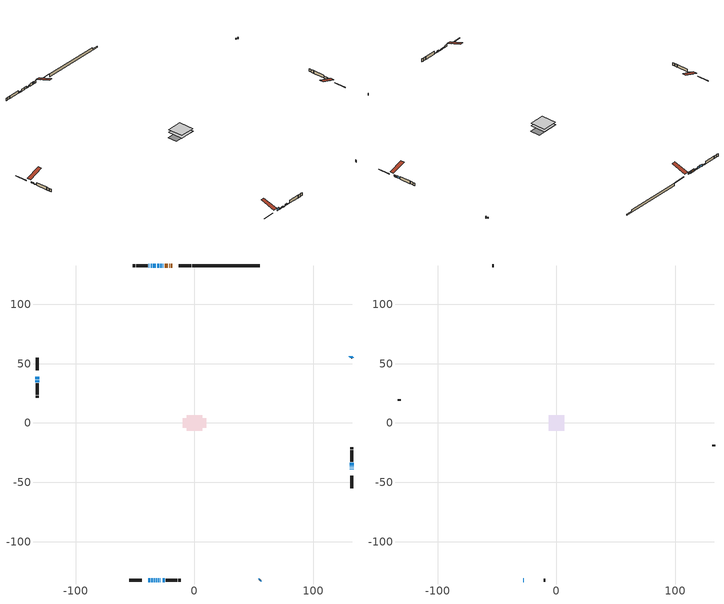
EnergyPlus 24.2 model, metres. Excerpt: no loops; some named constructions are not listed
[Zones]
conditioned space
 floor adiabatic (AdiabaticFloorConstruction): -6.64,-6.64 -6.64,6.64 6.64,6.64 6.64,-6.64 z0.92
 floor foundation (Slab1 construction): -10.02,-4.17 -10.02,4.17 10.02,4.17 10.02,-4.17 z-1.52
 wall outside (RimJoist1 construction): -2.73,132.67 -13.37,132.67 / -54.95,-132.67 -44.31,-132.67 / -132.67,54.95 -132.67,44.31 / 132.67,-54.95 132.67,-44.31 z0.92:1.22
 wall outside (AdiabaticWallConstruction 1): -18.63,132.67 -19.96,132.67 / -20.89,132.67 -21.44,132.67 / -22.37,132.67 -25.24,132.67 z0.92:2.95
 wall outside (AdiabaticWallConstruction): -26.17,132.67 -26.63,132.67 / -29.37,-132.67 -28.91,-132.67 z0.92:2.14; -27.55,132.67 -28.78,132.67 / -34.14,-132.67 -33.63,-132.67 / -32.71,-132.67 -31.97,-132.67 / -132.67,39.05 -132.67,36.91 / -37.92,132.67 -38.61,132.67 z0.92:1.84; -29.7,132.67 -31.53,132.67 / -39.05,-132.67 -37.22,-132.67 z0.92:2.95; -36.29,-132.67 -35.07,-132.67 z0.92:1.74; -31.04,-132.67 -30.3,-132.67 z0.92:1.01; 54.95,-132.67 55.46,-132.16 / 132.67,54.95 132.42,55.21 / 132.67,-39.05 132.67,-38.33 / 132.67,-37.41 132.67,-37.05 / 132.67,-36.12 132.67,-33.58 z0.92:2.57; 131.76,55.86 131.51,56.12 z0.92:1.81; -26.6,-132.67 -24.97,-132.67 / -132.67,35.99 -132.67,34.36 z0.92:1.43; -32.46,132.67 -35,132.67 z0.92:2.62; -35.93,132.67 -37,132.67 z0.92:1.68
 wall outside (Wall1 construction): -39.54,132.67 -49.04,132.67 / -24.04,-132.67 -14.55,-132.67 / -132.67,33.43 -132.67,23.93 / 132.67,-32.65 132.67,-23.16 z0.92:3.36
 wall outside (Wall2 construction): -49.96,132.67 -51.87,132.67 / -13.62,-132.67 -11.71,-132.67 / -132.67,23 -132.67,21.1 / 132.67,-22.23 132.67,-20.32 z0.92:3.36
 wall foundation (FoundationWall1 construction): -1.8,132.67,-1.52 -1.8,132.67,0.92 49.28,132.67,0.92 49.28,132.67,-0.6 54.95,132.67,-0.6 54.95,132.67,-1.52
 window (WindowConstruction 17): -26.17,132.67 -26.63,132.67 z0.92:2.14
 window (WindowConstruction 6): -27.56,132.67 -28.78,132.67 z0.92:1.83
 window (WindowConstruction 7): -29.7,132.67 -31.53,132.67 z0.92:2.95
 window (WindowConstruction 8): -39.05,-132.67 -37.22,-132.67 z0.92:2.95
 window (WindowConstruction 9): -36.29,-132.67 -35.07,-132.67 z0.92:1.73
 window (WindowConstruction 10): -34.14,-132.67 -33.64,-132.67 z0.92:1.83
 window (WindowConstruction 11): -32.71,-132.67 -31.97,-132.67 z0.92:1.83
 window (WindowConstruction 12): -31.04,-132.67 -30.3,-132.67 z0.92:1.01
 window (WindowConstruction 13): -132.67,39.05 -132.67,36.91 z0.92:1.83
 window (WindowConstruction 18): -29.37,-132.67 -28.91,-132.67 z0.92:2.14
 window (WindowConstruction 14): 54.95,-132.67 55.46,-132.16 z0.92:2.57
 window (WindowConstruction 15): 132.67,54.95 132.42,55.21 z0.92:2.57
 window (WindowConstruction 16): 131.76,55.86 131.51,56.11 z0.92:1.81
 window (WindowConstruction 19): -26.6,-132.67 -24.97,-132.67 z0.92:1.43
 window (WindowConstruction 20): -132.67,35.99 -132.67,34.36 z0.92:1.43
 window (WindowConstruction): 132.67,-39.05 132.67,-38.34 z0.92:2.57
 window (WindowConstruction 1): 132.67,-37.41 132.67,-37.05 z0.92:2.57
 window (WindowConstruction 2): 132.67,-36.12 132.67,-33.58 z0.92:2.57
 window (WindowConstruction 3): -32.46,132.67 -35,132.67 z0.92:2.62
 window (WindowConstruction 4): -35.93,132.67 -37,132.67 z0.92:1.68
 window (WindowConstruction 5): -37.93,132.67 -38.61,132.67 z0.92:1.83
 door (Door): -18.63,132.67 -19.96,132.67 z0.92:2.95
 door (Door 1): -20.89,132.67 -21.44,132.67 z0.92:2.95
 door (Door 2): -22.37,132.67 -25.24,132.67 z0.92:2.95
 ceiling adiabatic (AdiabaticFloorConstruction): 6.64,-6.64 6.64,6.64 -6.64,6.64 -6.64,-6.64 z0.92
attic - vented
 floor to conditioned space (Floor1 construction Reversed): -6.64,-6.64 -6.64,6.64 6.64,6.64 6.64,-6.64 z3.36
 wall outside (AdiabaticWallConstruction): -27.99,-132.67 -27.52,-132.67 z0.92:2.14
 wall outside (Wall3 construction): -52.8,132.67 -54.02,132.67 / -10.78,-132.67 -9.56,-132.67 / -132.67,20.17 -132.67,18.94 / 132.67,-19.39 132.67,-18.17 z0.92:3.36
 window (WindowConstruction 21): -27.98,-132.67 -27.53,-132.67 z0.92:2.14
 roof outside (Roof1 construction): -17.7,132.67,3.36 -17.7,119.74,7.67 -14.3,119.74,7.67 -14.3,132.67,3.36; -39.98,-132.67,3.36 -39.98,-119.74,7.67 -43.38,-119.74,7.67 -43.38,-132.67,3.36; -132.67,39.98,3.36 -119.74,39.98,7.67 -119.74,43.38,7.67 -132.67,43.38,3.36; 132.67,-39.98,3.36 119.74,-39.98,7.67 119.74,-43.38,7.67 132.67,-43.38,3.36
[Material] Roughness=Rough; Thermal Absorptance=0.9
Name | Thickness {m} | Conductivity {W/m-K} | Density {kg/m3} | Specific Heat {J/kg-K} | Solar Absorptance | Visible Absorptance
ceiling loosefill ins | 0.0846667 | 0.0480833 | 16.02 | 1046.75 | 0.7 | 0.7
ceiling stud and cavity | 0.1397 | 0.0990476 | 65.682 | 1177.47 | 0.7 | 0.7
gypsum board | 0.0127 | 0.160291 | 801 | 837.4 | 0.6 | 0.6
[Construction]
Floor1 construction: ceiling loosefill ins, ceiling stud and cavity, gypsum board
[EnergyManagementSystem:ProgramCallingManager]
unit_heater_supply_fan_disaggregate_program_calling_manager: EndOfSystemTimestepBeforeHVACReporting; unit_heater_supply_fan_disaggregate_program
unmet_hours_program_calling_manager: EndOfZoneTimestepBeforeZoneReporting; unmet_hours_program
water_heater_EC_adj_ProgramManager: EndOfSystemTimestepBeforeHVACReporting; water_heater_EC_adj
[EnergyManagementSystem:OutputVariable] Type of Data in Variable=Summed
Name | EMS Variable | Update Frequency | EMS Program or Subroutine | Units
unit heater supply fan disaggregate htg primary | unit_heater_supply_fan_primary_htg | SystemTimestep | unit_heater_supply_fan_disaggregate_program | J
loads_htg_tot_peakload_outvar; loads_htg_tot_annual_outvar; Energy Management System Output Variable 1; Energy Management System Output Variable 45 | loads_htg_tot | ZoneTimestep | total_loads_program | J
loads_clg_tot_peakload_outvar; loads_clg_tot_annual_outvar; Energy Management System Output Variable 2; Energy Management System Output Variable 46 | loads_clg_tot | ZoneTimestep | total_loads_program | J
htg_unmet_hours_annual_outvar; Energy Management System Output Variable 3 | htg_unmet_hours | ZoneTimestep | unmet_hours_program | hr
clg_unmet_hours_annual_outvar; Energy Management System Output Variable 4 | clg_unmet_hours | ZoneTimestep | unmet_hours_program | hr
loads_htg_roofs_annual_outvar; Energy Management System Output Variable 5 | loads_htg_roofs | ZoneTimestep | component_loads_program | J
loads_htg_ceilings_annual_outvar; Energy Management System Output Variable 6 | loads_htg_ceilings | ZoneTimestep | component_loads_program | J
loads_htg_walls_annual_outvar; Energy Management System Output Variable 7 | loads_htg_walls | ZoneTimestep | component_loads_program | J
loads_htg_rim_joists_annual_outvar; Energy Management System Output Variable 8 | loads_htg_rim_joists | ZoneTimestep | component_loads_program | J
loads_htg_foundation_walls_annual_outvar; Energy Management System Output Variable 9 | loads_htg_foundation_walls | ZoneTimestep | component_loads_program | J
loads_htg_doors_annual_outvar; Energy Management System Output Variable 10 | loads_htg_doors | ZoneTimestep | component_loads_program | J
loads_htg_windows_conduction_annual_outvar; Energy Management System Output Variable 11 | loads_htg_windows_conduction | ZoneTimestep | component_loads_program | J
loads_htg_windows_solar_annual_outvar; Energy Management System Output Variable 12 | loads_htg_windows_solar | ZoneTimestep | component_loads_program | J
loads_htg_skylights_conduction_annual_outvar; Energy Management System Output Variable 13 | loads_htg_skylights_conduction | ZoneTimestep | component_loads_program | J
loads_htg_skylights_solar_annual_outvar; Energy Management System Output Variable 14 | loads_htg_skylights_solar | ZoneTimestep | component_loads_program | J
loads_htg_floors_annual_outvar; Energy Management System Output Variable 15 | loads_htg_floors | ZoneTimestep | component_loads_program | J
loads_htg_slabs_annual_outvar; Energy Management System Output Variable 16 | loads_htg_slabs | ZoneTimestep | component_loads_program | J
loads_htg_internal_mass_annual_outvar; Energy Management System Output Variable 17 | loads_htg_internal_mass | ZoneTimestep | component_loads_program | J
loads_htg_infil_annual_outvar; Energy Management System Output Variable 18 | loads_htg_infil | ZoneTimestep | component_loads_program | J
loads_htg_natvent_annual_outvar; Energy Management System Output Variable 19 | loads_htg_natvent | ZoneTimestep | component_loads_program | J
loads_htg_mechvent_annual_outvar; Energy Management System Output Variable 20 | loads_htg_mechvent | ZoneTimestep | component_loads_program | J
loads_htg_whf_annual_outvar; Energy Management System Output Variable 21 | loads_htg_whf | ZoneTimestep | component_loads_program | J
loads_htg_ducts_annual_outvar; Energy Management System Output Variable 22 | loads_htg_ducts | ZoneTimestep | component_loads_program | J
loads_htg_intgains_annual_outvar; Energy Management System Output Variable 23 | loads_htg_intgains | ZoneTimestep | component_loads_program | J
loads_htg_lighting_annual_outvar; Energy Management System Output Variable 24 | loads_htg_lighting | ZoneTimestep | component_loads_program | J
loads_clg_roofs_annual_outvar; Energy Management System Output Variable 25 | loads_clg_roofs | ZoneTimestep | component_loads_program | J
loads_clg_ceilings_annual_outvar; Energy Management System Output Variable 26 | loads_clg_ceilings | ZoneTimestep | component_loads_program | J
loads_clg_walls_annual_outvar; Energy Management System Output Variable 27 | loads_clg_walls | ZoneTimestep | component_loads_program | J
loads_clg_rim_joists_annual_outvar; Energy Management System Output Variable 28 | loads_clg_rim_joists | ZoneTimestep | component_loads_program | J
loads_clg_foundation_walls_annual_outvar; Energy Management System Output Variable 29 | loads_clg_foundation_walls | ZoneTimestep | component_loads_program | J
loads_clg_doors_annual_outvar; Energy Management System Output Variable 30 | loads_clg_doors | ZoneTimestep | component_loads_program | J
loads_clg_windows_conduction_annual_outvar; Energy Management System Output Variable 31 | loads_clg_windows_conduction | ZoneTimestep | component_loads_program | J
loads_clg_windows_solar_annual_outvar; Energy Management System Output Variable 32 | loads_clg_windows_solar | ZoneTimestep | component_loads_program | J
loads_clg_skylights_conduction_annual_outvar; Energy Management System Output Variable 33 | loads_clg_skylights_conduction | ZoneTimestep | component_loads_program | J
loads_clg_skylights_solar_annual_outvar; Energy Management System Output Variable 34 | loads_clg_skylights_solar | ZoneTimestep | component_loads_program | J
loads_clg_floors_annual_outvar; Energy Management System Output Variable 35 | loads_clg_floors | ZoneTimestep | component_loads_program | J
loads_clg_slabs_annual_outvar; Energy Management System Output Variable 36 | loads_clg_slabs | ZoneTimestep | component_loads_program | J
loads_clg_internal_mass_annual_outvar; Energy Management System Output Variable 37 | loads_clg_internal_mass | ZoneTimestep | component_loads_program | J
loads_clg_infil_annual_outvar; Energy Management System Output Variable 38 | loads_clg_infil | ZoneTimestep | component_loads_program | J
loads_clg_natvent_annual_outvar; Energy Management System Output Variable 39 | loads_clg_natvent | ZoneTimestep | component_loads_program | J
loads_clg_mechvent_annual_outvar; Energy Management System Output Variable 40 | loads_clg_mechvent | ZoneTimestep | component_loads_program | J
loads_clg_whf_annual_outvar; Energy Management System Output Variable 41 | loads_clg_whf | ZoneTimestep | component_loads_program | J
loads_clg_ducts_annual_outvar; Energy Management System Output Variable 42 | loads_clg_ducts | ZoneTimestep | component_loads_program | J
loads_clg_intgains_annual_outvar; Energy Management System Output Variable 43 | loads_clg_intgains | ZoneTimestep | component_loads_program | J
loads_clg_lighting_annual_outvar; Energy Management System Output Variable 44 | loads_clg_lighting | ZoneTimestep | component_loads_program | J
[Schedule:Day:Interval]
interior lighting schedule day: No, 01:00, 0.108182, 04:00, 0.0901515, 05:00, 0.0991667, 06:00, 0.162273, 07:00, 0.270455, 08:00, 0.342576, 10:00, 0.369621, 11:00, 0.351591, 12:00, 0.333561, 13:00, 0.324545, 14:00, 0.31553, 15:00, 0.333561, 16:00, 0.369621, 17:00, 0.450758, 18:00, 0.585985, 19:00, 0.775303, 20:00, 0.955606, 21:00, 0.991667, 22:00, 0.712197, 23:00, 0.360606, 24:00, 0.162273
interior lighting schedule day 1: No, 01:00, 0.100909, 04:00, 0.0840909, 05:00, 0.0925, 06:00, 0.151364, 07:00, 0.252273, 08:00, 0.319545, 10:00, 0.344773, 11:00, 0.327955, 12:00, 0.311136, 13:00, 0.302727, 14:00, 0.294318, 15:00, 0.311136, 16:00, 0.344773, 17:00, 0.420455, 18:00, 0.546591, 19:00, 0.723182, 20:00, 0.891364, 21:00, 0.925, 22:00, 0.664318, 23:00, 0.336364, 24:00, 0.151364
interior lighting schedule day 2: No, 01:00, 0.0927273, 04:00, 0.0772727, 05:00, 0.085, 06:00, 0.139091, 07:00, 0.231818, 08:00, 0.293636, 10:00, 0.316818, 11:00, 0.301364, 12:00, 0.285909, 13:00, 0.278182, 14:00, 0.270455, 15:00, 0.285909, 16:00, 0.316818, 17:00, 0.386364, 18:00, 0.502273, 19:00, 0.664545, 20:00, 0.819091, 21:00, 0.85, 22:00, 0.610455, 23:00, 0.309091, 24:00, 0.139091
interior lighting schedule day 3: No, 01:00, 0.0845455, 04:00, 0.0704545, 05:00, 0.0775, 06:00, 0.126818, 07:00, 0.211364, 08:00, 0.267727, 10:00, 0.288864, 11:00, 0.274773, 12:00, 0.260682, 13:00, 0.253636, 14:00, 0.246591, 15:00, 0.260682, 16:00, 0.288864, 17:00, 0.352273, 18:00, 0.457955, 19:00, 0.605909, 20:00, 0.746818, 21:00, 0.775, 22:00, 0.556591, 23:00, 0.281818, 24:00, 0.126818
interior lighting schedule day 4: No, 01:00, 0.0763636, 04:00, 0.0636364, 05:00, 0.07, 06:00, 0.114545, 07:00, 0.190909, 08:00, 0.241818, 10:00, 0.260909, 11:00, 0.248182, 12:00, 0.235455, 13:00, 0.229091, 14:00, 0.222727, 15:00, 0.235455, 16:00, 0.260909, 17:00, 0.318182, 18:00, 0.413636, 19:00, 0.547273, 20:00, 0.674545, 21:00, 0.7, 22:00, 0.502727, 23:00, 0.254545, 24:00, 0.114545
interior lighting schedule day 5: No, 01:00, 0.0727273, 04:00, 0.0606061, 05:00, 0.0666667, 06:00, 0.109091, 07:00, 0.181818, 08:00, 0.230303, 10:00, 0.248485, 11:00, 0.236364, 12:00, 0.224242, 13:00, 0.218182, 14:00, 0.212121, 15:00, 0.224242, 16:00, 0.248485, 17:00, 0.30303, 18:00, 0.393939, 19:00, 0.521212, 20:00, 0.642424, 21:00, 0.666667, 22:00, 0.478788, 23:00, 0.242424, 24:00, 0.109091
interior lighting schedule day 6: No, 01:00, 0.0745455, 04:00, 0.0621212, 05:00, 0.0683333, 06:00, 0.111818, 07:00, 0.186364, 08:00, 0.236061, 10:00, 0.254697, 11:00, 0.242273, 12:00, 0.229848, 13:00, 0.223636, 14:00, 0.217424, 15:00, 0.229848, 16:00, 0.254697, 17:00, 0.310606, 18:00, 0.403788, 19:00, 0.534242, 20:00, 0.658485, 21:00, 0.683333, 22:00, 0.490758, 23:00, 0.248485, 24:00, 0.111818
interior lighting schedule day 7: No, 01:00, 0.08, 04:00, 0.0666667, 05:00, 0.0733333, 06:00, 0.12, 07:00, 0.2, 08:00, 0.253333, 10:00, 0.273333, 11:00, 0.26, 12:00, 0.246667, 13:00, 0.24, 14:00, 0.233333, 15:00, 0.246667, 16:00, 0.273333, 17:00, 0.333333, 18:00, 0.433333, 19:00, 0.573333, 20:00, 0.706667, 21:00, 0.733333, 22:00, 0.526667, 23:00, 0.266667, 24:00, 0.12
interior lighting schedule day 8: No, 01:00, 0.0890909, 04:00, 0.0742424, 05:00, 0.0816667, 06:00, 0.133636, 07:00, 0.222727, 08:00, 0.282121, 10:00, 0.304394, 11:00, 0.289545, 12:00, 0.274697, 13:00, 0.267273, 14:00, 0.259848, 15:00, 0.274697, 16:00, 0.304394, 17:00, 0.371212, 18:00, 0.482576, 19:00, 0.638485, 20:00, 0.78697, 21:00, 0.816667, 22:00, 0.586515, 23:00, 0.29697, 24:00, 0.133636
interior lighting schedule day 9: No, 01:00, 0.0972727, 04:00, 0.0810606, 05:00, 0.0891667, 06:00, 0.145909, 07:00, 0.243182, 08:00, 0.30803, 10:00, 0.332348, 11:00, 0.316136, 12:00, 0.299924, 13:00, 0.291818, 14:00, 0.283712, 15:00, 0.299924, 16:00, 0.332348, 17:00, 0.405303, 18:00, 0.526894, 19:00, 0.697121, 20:00, 0.859242, 21:00, 0.891667, 22:00, 0.640379, 23:00, 0.324242, 24:00, 0.145909
interior lighting schedule day 10: No, 01:00, 0.105455, 04:00, 0.0878788, 05:00, 0.0966667, 06:00, 0.158182, 07:00, 0.263636, 08:00, 0.333939, 10:00, 0.360303, 11:00, 0.342727, 12:00, 0.325152, 13:00, 0.316364, 14:00, 0.307576, 15:00, 0.325152, 16:00, 0.360303, 17:00, 0.439394, 18:00, 0.571212, 19:00, 0.755758, 20:00, 0.931515, 21:00, 0.966667, 22:00, 0.694242, 23:00, 0.351515, 24:00, 0.158182
interior lighting schedule day 11: No, 01:00, 0.109091, 04:00, 0.0909091, 05:00, 0.1, 06:00, 0.163636, 07:00, 0.272727, 08:00, 0.345455, 10:00, 0.372727, 11:00, 0.354545, 12:00, 0.336364, 13:00, 0.327273, 14:00, 0.318182, 15:00, 0.336364, 16:00, 0.372727, 17:00, 0.454545, 18:00, 0.590909, 19:00, 0.781818, 20:00, 0.963636, 21:00, 1, 22:00, 0.718182, 23:00, 0.363636, 24:00, 0.163636
interior lighting schedule default day; occupants schedule default day; clothes dryer schedule default day; cooking range schedule default day; mech vent bath fan 0 schedule default day; mech vent bath fan 1 schedule default day; mech vent range fan 0 schedule default day; misc plug loads schedule default day; general water use schedule default day; heating setpoint default day; cooling setpoint default day; clothes dryer exhaust 0 schedule default day; cooling season schedule day; cooling season schedule day 2; cooling season schedule default day; exterior lighting schedule default day; natural vent schedule default day: No, 24:00, 0
occupants schedule day: No, 05:00, 0.426829, 06:00, 0.719512, 07:00, 1, 08:00, 0.670732, 09:00, 0.329268, 14:00, 0.170732, 15:00, 0.231707, 16:00, 0.329268, 17:00, 0.5, 18:00, 0.670732, 19:00, 0.829268, 21:00, 1, 22:00, 0.853659, 23:00, 0.646341, 24:00, 0.426829
clothes dryer schedule day; clothes dryer exhaust 0 schedule day: No, 01:00, 0.123457, 02:00, 0.0740741, 03:00, 0.0493827, 04:00, 0.0246914, 05:00, 0.0493827, 06:00, 0.0740741, 07:00, 0.197531, 08:00, 0.395062, 09:00, 0.592593, 10:00, 0.839506, 11:00, 0.962963, 12:00, 1, 13:00, 0.91358, 14:00, 0.82716, 15:00, 0.716049, 16:00, 0.753086, 17:00, 0.679012, 18:00, 0.666667, 20:00, 0.62963, 21:00, 0.641975, 22:00, 0.666667, 23:00, 0.54321, 24:00, 0.296296
cooking range schedule day: No, 05:00, 0.0597015, 06:00, 0.11194, 07:00, 0.171642, 08:00, 0.291045, 11:00, 0.343284, 12:00, 0.402985, 13:00, 0.462687, 14:00, 0.343284, 15:00, 0.291045, 16:00, 0.402985, 17:00, 0.567164, 18:00, 1, 19:00, 0.850746, 20:00, 0.432836, 21:00, 0.291045, 22:00, 0.231343, 23:00, 0.171642, 24:00, 0.11194
mech vent bath fan 0 schedule day; mech vent bath fan 1 schedule day: No, 07:00, 0, 08:00, 1, 09:00, 0.2, 24:00, 0
mech vent range fan 0 schedule day: No, 18:00, 0, 19:00, 1, 20:00, 0.2, 24:00, 0
misc plug loads schedule day: No, 06:00, 0.705882, 07:00, 0.745098, 08:00, 0.803922, 15:00, 0.823529, 16:00, 0.862745, 17:00, 0.921569, 18:00, 0.980392, 19:00, 1, 20:00, 0.980392, 21:00, 0.941176, 22:00, 0.862745, 23:00, 0.784314, 24:00, 0.72549
general water use schedule day: No, 01:00, 0.315068, 03:00, 0.287671, 04:00, 0.342466, 05:00, 0.369863, 06:00, 0.520548, 07:00, 0.60274, 08:00, 0.534247, 10:00, 0.506849, 11:00, 0.465753, 14:00, 0.479452, 15:00, 0.534247, 16:00, 0.589041, 17:00, 0.69863, 18:00, 0.876712, 19:00, 0.890411, 20:00, 0.986301, 21:00, 1, 22:00, 0.863014, 23:00, 0.616438, 24:00, 0.465753
heating setpoint day: No, 07:00, 18, 23:00, 21, 24:00, 18
cooling setpoint day: No, 24:00, 25
cooling season schedule day 1: No, 24:00, 1
exterior lighting schedule day: No, 01:00, 0.566667, 03:00, 0.524167, 05:00, 0.495833, 06:00, 0.5525, 07:00, 0.623333, 08:00, 0.580833, 09:00, 0.439167, 10:00, 0.354167, 12:00, 0.34, 13:00, 0.354167, 14:00, 0.396667, 15:00, 0.425, 16:00, 0.495833, 17:00, 0.623333, 18:00, 0.793333, 19:00, 0.906667, 20:00, 0.963333, 21:00, 0.991667, 22:00, 0.920833, 23:00, 0.793333, 24:00, 0.665833
exterior lighting schedule day 1: No, 01:00, 0.528571, 03:00, 0.488929, 05:00, 0.4625, 06:00, 0.515357, 07:00, 0.581429, 08:00, 0.541786, 09:00, 0.409643, 10:00, 0.330357, 12:00, 0.317143, 13:00, 0.330357, 14:00, 0.37, 15:00, 0.396429, 16:00, 0.4625, 17:00, 0.581429, 18:00, 0.74, 19:00, 0.845714, 20:00, 0.898571, 21:00, 0.925, 22:00, 0.858929, 23:00, 0.74, 24:00, 0.621071
exterior lighting schedule day 10: No, 01:00, 0.552381, 03:00, 0.510952, 05:00, 0.483333, 06:00, 0.538571, 07:00, 0.607619, 08:00, 0.56619, 09:00, 0.428095, 10:00, 0.345238, 12:00, 0.331429, 13:00, 0.345238, 14:00, 0.386667, 15:00, 0.414286, 16:00, 0.483333, 17:00, 0.607619, 18:00, 0.773333, 19:00, 0.88381, 20:00, 0.939048, 21:00, 0.966667, 22:00, 0.897619, 23:00, 0.773333, 24:00, 0.649048
exterior lighting schedule day 11: No, 01:00, 0.571429, 03:00, 0.528571, 05:00, 0.5, 06:00, 0.557143, 07:00, 0.628571, 08:00, 0.585714, 09:00, 0.442857, 10:00, 0.357143, 12:00, 0.342857, 13:00, 0.357143, 14:00, 0.4, 15:00, 0.428571, 16:00, 0.5, 17:00, 0.628571, 18:00, 0.8, 19:00, 0.914286, 20:00, 0.971429, 21:00, 1, 22:00, 0.928571, 23:00, 0.8, 24:00, 0.671429
exterior lighting schedule day 2: No, 01:00, 0.485714, 03:00, 0.449286, 05:00, 0.425, 06:00, 0.473571, 07:00, 0.534286, 08:00, 0.497857, 09:00, 0.376429, 10:00, 0.303571, 12:00, 0.291429, 13:00, 0.303571, 14:00, 0.34, 15:00, 0.364286, 16:00, 0.425, 17:00, 0.534286, 18:00, 0.68, 19:00, 0.777143, 20:00, 0.825714, 21:00, 0.85, 22:00, 0.789286, 23:00, 0.68, 24:00, 0.570714
exterior lighting schedule day 3: No, 01:00, 0.442857, 03:00, 0.409643, 05:00, 0.3875, 06:00, 0.431786, 07:00, 0.487143, 08:00, 0.453929, 09:00, 0.343214, 10:00, 0.276786, 12:00, 0.265714, 13:00, 0.276786, 14:00, 0.31, 15:00, 0.332143, 16:00, 0.3875, 17:00, 0.487143, 18:00, 0.62, 19:00, 0.708571, 20:00, 0.752857, 21:00, 0.775, 22:00, 0.719643, 23:00, 0.62, 24:00, 0.520357
exterior lighting schedule day 4: No, 01:00, 0.4, 03:00, 0.37, 05:00, 0.35, 06:00, 0.39, 07:00, 0.44, 08:00, 0.41, 09:00, 0.31, 10:00, 0.25, 12:00, 0.24, 13:00, 0.25, 14:00, 0.28, 15:00, 0.3, 16:00, 0.35, 17:00, 0.44, 18:00, 0.56, 19:00, 0.64, 20:00, 0.68, 21:00, 0.7, 22:00, 0.65, 23:00, 0.56, 24:00, 0.47
exterior lighting schedule day 5: No, 01:00, 0.380952, 03:00, 0.352381, 05:00, 0.333333, 06:00, 0.371429, 07:00, 0.419048, 08:00, 0.390476, 09:00, 0.295238, 10:00, 0.238095, 12:00, 0.228571, 13:00, 0.238095, 14:00, 0.266667, 15:00, 0.285714, 16:00, 0.333333, 17:00, 0.419048, 18:00, 0.533333, 19:00, 0.609524, 20:00, 0.647619, 21:00, 0.666667, 22:00, 0.619048, 23:00, 0.533333, 24:00, 0.447619
exterior lighting schedule day 6: No, 01:00, 0.390476, 03:00, 0.36119, 05:00, 0.341667, 06:00, 0.380714, 07:00, 0.429524, 08:00, 0.400238, 09:00, 0.302619, 10:00, 0.244048, 12:00, 0.234286, 13:00, 0.244048, 14:00, 0.273333, 15:00, 0.292857, 16:00, 0.341667, 17:00, 0.429524, 18:00, 0.546667, 19:00, 0.624762, 20:00, 0.66381, 21:00, 0.683333, 22:00, 0.634524, 23:00, 0.546667, 24:00, 0.45881
exterior lighting schedule day 7: No, 01:00, 0.419048, 03:00, 0.387619, 05:00, 0.366667, 06:00, 0.408571, 07:00, 0.460952, 08:00, 0.429524, 09:00, 0.324762, 10:00, 0.261905, 12:00, 0.251429, 13:00, 0.261905, 14:00, 0.293333, 15:00, 0.314286, 16:00, 0.366667, 17:00, 0.460952, 18:00, 0.586667, 19:00, 0.670476, 20:00, 0.712381, 21:00, 0.733333, 22:00, 0.680952, 23:00, 0.586667, 24:00, 0.492381
exterior lighting schedule day 8: No, 01:00, 0.466667, 03:00, 0.431667, 05:00, 0.408333, 06:00, 0.455, 07:00, 0.513333, 08:00, 0.478333, 09:00, 0.361667, 10:00, 0.291667, 12:00, 0.28, 13:00, 0.291667, 14:00, 0.326667, 15:00, 0.35, 16:00, 0.408333, 17:00, 0.513333, 18:00, 0.653333, 19:00, 0.746667, 20:00, 0.793333, 21:00, 0.816667, 22:00, 0.758333, 23:00, 0.653333, 24:00, 0.548333
exterior lighting schedule day 9: No, 01:00, 0.509524, 03:00, 0.47131, 05:00, 0.445833, 06:00, 0.496786, 07:00, 0.560476, 08:00, 0.522262, 09:00, 0.394881, 10:00, 0.318452, 12:00, 0.305714, 13:00, 0.318452, 14:00, 0.356667, 15:00, 0.382143, 16:00, 0.445833, 17:00, 0.560476, 18:00, 0.713333, 19:00, 0.815238, 20:00, 0.86619, 21:00, 0.891667, 22:00, 0.827976, 23:00, 0.713333, 24:00, 0.59869
[Schedule:Week:Daily]
heating setpoint Week Rule - Jan1-Dec31: heating setpoint day, heating setpoint day, heating setpoint day, heating setpoint day, heating setpoint day, heating setpoint day, heating setpoint day, heating setpoint default day, heating setpoint default day, heating setpoint default day, heating setpoint default day, heating setpoint default day
cooling setpoint Week Rule - Jan1-Dec31: cooling setpoint day, cooling setpoint day, cooling setpoint day, cooling setpoint day, cooling setpoint day, cooling setpoint day, cooling setpoint day, cooling setpoint default day, cooling setpoint default day, cooling setpoint default day, cooling setpoint default day, cooling setpoint default day
clothes dryer exhaust 0 schedule Week Rule - Jan1-Dec31: clothes dryer exhaust 0 schedule day, clothes dryer exhaust 0 schedule day, clothes dryer exhaust 0 schedule day, clothes dryer exhaust 0 schedule day, clothes dryer exhaust 0 schedule day, clothes dryer exhaust 0 schedule day, clothes dryer exhaust 0 schedule day, clothes dryer exhaust 0 schedule default day, clothes dryer exhaust 0 schedule default day, clothes dryer exhaust 0 schedule default day, clothes dryer exhaust 0 schedule default day, clothes dryer exhaust 0 schedule default day
cooling season schedule Week Rule - Jan1-May26: cooling season schedule day, cooling season schedule day, cooling season schedule day, cooling season schedule day, cooling season schedule day, cooling season schedule day, cooling season schedule day, cooling season schedule default day, cooling season schedule default day, cooling season schedule default day, cooling season schedule default day, cooling season schedule default day
cooling season schedule Week Rule - May27-Jun2: cooling season schedule day, cooling season schedule day, cooling season schedule day, cooling season schedule day, cooling season schedule day, cooling season schedule day 1, cooling season schedule day 1, cooling season schedule default day, cooling season schedule default day, cooling season schedule default day, cooling season schedule default day, cooling season schedule default day
cooling season schedule Week Rule - Jun3-Aug25: cooling season schedule day 1, cooling season schedule day 1, cooling season schedule day 1, cooling season schedule day 1, cooling season schedule day 1, cooling season schedule day 1, cooling season schedule day 1, cooling season schedule default day, cooling season schedule default day, cooling season schedule default day, cooling season schedule default day, cooling season schedule default day
cooling season schedule Week Rule - Aug26-Sep1: cooling season schedule day 1, cooling season schedule day 1, cooling season schedule day 1, cooling season schedule day 1, cooling season schedule day 1, cooling season schedule day 1, cooling season schedule day 2, cooling season schedule default day, cooling season schedule default day, cooling season schedule default day, cooling season schedule default day, cooling season schedule default day
cooling season schedule Week Rule - Sep2-Dec31: cooling season schedule day 2, cooling season schedule day 2, cooling season schedule day 2, cooling season schedule day 2, cooling season schedule day 2, cooling season schedule day 2, cooling season schedule day 2, cooling season schedule default day, cooling season schedule default day, cooling season schedule default day, cooling season schedule default day, cooling season schedule default day
exterior lighting schedule Week Rule - Feb25-Mar3: exterior lighting schedule day 1, exterior lighting schedule day 1, exterior lighting schedule day 1, exterior lighting schedule day 1, exterior lighting schedule day 2, exterior lighting schedule day 2, exterior lighting schedule day 2, exterior lighting schedule default day, exterior lighting schedule default day, exterior lighting schedule default day, exterior lighting schedule default day, exterior lighting schedule default day
exterior lighting schedule Week Rule - Mar4-Mar31: exterior lighting schedule day 2, exterior lighting schedule day 2, exterior lighting schedule day 2, exterior lighting schedule day 2, exterior lighting schedule day 2, exterior lighting schedule day 2, exterior lighting schedule day 2, exterior lighting schedule default day, exterior lighting schedule default day, exterior lighting schedule default day, exterior lighting schedule default day, exterior lighting schedule default day
exterior lighting schedule Week Rule - Apr1-Apr28: exterior lighting schedule day 3, exterior lighting schedule day 3, exterior lighting schedule day 3, exterior lighting schedule day 3, exterior lighting schedule day 3, exterior lighting schedule day 3, exterior lighting schedule day 3, exterior lighting schedule default day, exterior lighting schedule default day, exterior lighting schedule default day, exterior lighting schedule default day, exterior lighting schedule default day
exterior lighting schedule Week Rule - Apr29-May5: exterior lighting schedule day 3, exterior lighting schedule day 3, exterior lighting schedule day 4, exterior lighting schedule day 4, exterior lighting schedule day 4, exterior lighting schedule day 4, exterior lighting schedule day 4, exterior lighting schedule default day, exterior lighting schedule default day, exterior lighting schedule default day, exterior lighting schedule default day, exterior lighting schedule default day
exterior lighting schedule Week Rule - May6-May26: exterior lighting schedule day 4, exterior lighting schedule day 4, exterior lighting schedule day 4, exterior lighting schedule day 4, exterior lighting schedule day 4, exterior lighting schedule day 4, exterior lighting schedule day 4, exterior lighting schedule default day, exterior lighting schedule default day, exterior lighting schedule default day, exterior lighting schedule default day, exterior lighting schedule default day
exterior lighting schedule Week Rule - May27-Jun2: exterior lighting schedule day 4, exterior lighting schedule day 4, exterior lighting schedule day 4, exterior lighting schedule day 4, exterior lighting schedule day 4, exterior lighting schedule day 5, exterior lighting schedule day 5, exterior lighting schedule default day, exterior lighting schedule default day, exterior lighting schedule default day, exterior lighting schedule default day, exterior lighting schedule default day
exterior lighting schedule Week Rule - Jun3-Jun30: exterior lighting schedule day 5, exterior lighting schedule day 5, exterior lighting schedule day 5, exterior lighting schedule day 5, exterior lighting schedule day 5, exterior lighting schedule day 5, exterior lighting schedule day 5, exterior lighting schedule default day, exterior lighting schedule default day, exterior lighting schedule default day, exterior lighting schedule default day, exterior lighting schedule default day
exterior lighting schedule Week Rule - Jul1-Jul28: exterior lighting schedule day 6, exterior lighting schedule day 6, exterior lighting schedule day 6, exterior lighting schedule day 6, exterior lighting schedule day 6, exterior lighting schedule day 6, exterior lighting schedule day 6, exterior lighting schedule default day, exterior lighting schedule default day, exterior lighting schedule default day, exterior lighting schedule default day, exterior lighting schedule default day
exterior lighting schedule Week Rule - Jul29-Aug4: exterior lighting schedule day 6, exterior lighting schedule day 6, exterior lighting schedule day 6, exterior lighting schedule day 7, exterior lighting schedule day 7, exterior lighting schedule day 7, exterior lighting schedule day 7, exterior lighting schedule default day, exterior lighting schedule default day, exterior lighting schedule default day, exterior lighting schedule default day, exterior lighting schedule default day
exterior lighting schedule Week Rule - Aug5-Aug25: exterior lighting schedule day 7, exterior lighting schedule day 7, exterior lighting schedule day 7, exterior lighting schedule day 7, exterior lighting schedule day 7, exterior lighting schedule day 7, exterior lighting schedule day 7, exterior lighting schedule default day, exterior lighting schedule default day, exterior lighting schedule default day, exterior lighting schedule default day, exterior lighting schedule default day
exterior lighting schedule Week Rule - Aug26-Sep1: exterior lighting schedule day 7, exterior lighting schedule day 7, exterior lighting schedule day 7, exterior lighting schedule day 7, exterior lighting schedule day 7, exterior lighting schedule day 7, exterior lighting schedule day 8, exterior lighting schedule default day, exterior lighting schedule default day, exterior lighting schedule default day, exterior lighting schedule default day, exterior lighting schedule default day
exterior lighting schedule Week Rule - Sep2-Sep29: exterior lighting schedule day 8, exterior lighting schedule day 8, exterior lighting schedule day 8, exterior lighting schedule day 8, exterior lighting schedule day 8, exterior lighting schedule day 8, exterior lighting schedule day 8, exterior lighting schedule default day, exterior lighting schedule default day, exterior lighting schedule default day, exterior lighting schedule default day, exterior lighting schedule default day
exterior lighting schedule Week Rule - Sep30-Oct6: exterior lighting schedule day 8, exterior lighting schedule day 9, exterior lighting schedule day 9, exterior lighting schedule day 9, exterior lighting schedule day 9, exterior lighting schedule day 9, exterior lighting schedule day 9, exterior lighting schedule default day, exterior lighting schedule default day, exterior lighting schedule default day, exterior lighting schedule default day, exterior lighting schedule default day
exterior lighting schedule Week Rule - Oct7-Oct27: exterior lighting schedule day 9, exterior lighting schedule day 9, exterior lighting schedule day 9, exterior lighting schedule day 9, exterior lighting schedule day 9, exterior lighting schedule day 9, exterior lighting schedule day 9, exterior lighting schedule default day, exterior lighting schedule default day, exterior lighting schedule default day, exterior lighting schedule default day, exterior lighting schedule default day
exterior lighting schedule Week Rule - Oct28-Nov3: exterior lighting schedule day 9, exterior lighting schedule day 9, exterior lighting schedule day 9, exterior lighting schedule day 9, exterior lighting schedule day 10, exterior lighting schedule day 10, exterior lighting schedule day 10, exterior lighting schedule default day, exterior lighting schedule default day, exterior lighting schedule default day, exterior lighting schedule default day, exterior lighting schedule default day
exterior lighting schedule Week Rule - Nov4-Nov24: exterior lighting schedule day 10, exterior lighting schedule day 10, exterior lighting schedule day 10, exterior lighting schedule day 10, exterior lighting schedule day 10, exterior lighting schedule day 10, exterior lighting schedule day 10, exterior lighting schedule default day, exterior lighting schedule default day, exterior lighting schedule default day, exterior lighting schedule default day, exterior lighting schedule default day
exterior lighting schedule Week Rule - Nov25-Dec1: exterior lighting schedule day 10, exterior lighting schedule day 10, exterior lighting schedule day 10, exterior lighting schedule day 10, exterior lighting schedule day 10, exterior lighting schedule day 10, exterior lighting schedule day 11, exterior lighting schedule default day, exterior lighting schedule default day, exterior lighting schedule default day, exterior lighting schedule default day, exterior lighting schedule default day
exterior lighting schedule Week Rule - Dec2-Dec31: exterior lighting schedule day 11, exterior lighting schedule day 11, exterior lighting schedule day 11, exterior lighting schedule day 11, exterior lighting schedule day 11, exterior lighting schedule day 11, exterior lighting schedule day 11, exterior lighting schedule default day, exterior lighting schedule default day, exterior lighting schedule default day, exterior lighting schedule default day, exterior lighting schedule default day
natural vent schedule Week Rule - Jan1-Dec31: natural vent schedule default day, natural vent schedule default day, natural vent schedule default day, natural vent schedule default day, natural vent schedule default day, natural vent schedule default day, natural vent schedule default day, natural vent schedule default day, natural vent schedule default day, natural vent schedule default day, natural vent schedule default day, natural vent schedule default day
[Schedule:Year]
heating setpoint: heating setpoint Week Rule - Jan1-Dec31, 1, 1, 12, 31
cooling setpoint: cooling setpoint Week Rule - Jan1-Dec31, 1, 1, 12, 31
clothes dryer exhaust 0 schedule: clothes dryer exhaust 0 schedule Week Rule - Jan1-Dec31, 1, 1, 12, 31
cooling season schedule: cooling season schedule Week Rule - Jan1-May26, 1, 1, 5, 26, cooling season schedule Week Rule - May27-Jun2, 5, 27, 6, 2, cooling season schedule Week Rule - Jun3-Aug25, 6, 3, 8, 25, cooling season schedule Week Rule - Aug26-Sep1, 8, 26, 9, 1, cooling season schedule Week Rule - Sep2-Dec31, 9, 2, 12, 31
natural vent schedule: natural vent schedule Week Rule - Jan1-Dec31, 1, 1, 12, 31
